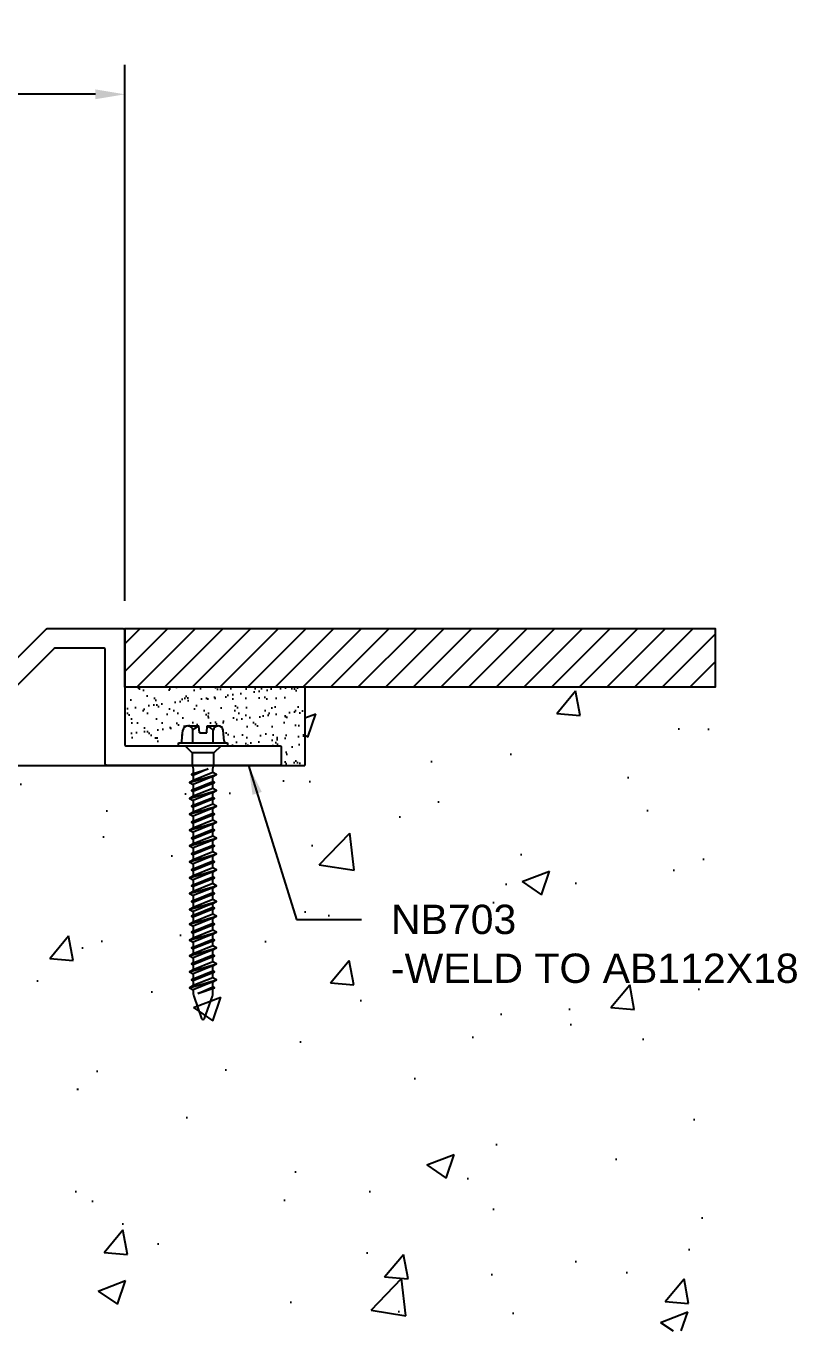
# Model space of a CAD drawing. Header units: inches. Extents: x -15.4 to 62.1, y -2.7 to 8.4.
# Drawn here: x 8.97 to 13.89, y -1.29 to 7.06 of the extents above; entities that cross this region are included whole.
import ezdxf

# ---------------------------------------------------------------- set-up
doc = ezdxf.new("R2010")
doc.units = ezdxf.units.IN
doc.header["$MEASUREMENT"] = 0
for name, color, linetype in [('Anchors', 4, 'Continuous'), ('Conditions', 1, 'Continuous'), ('Dimensions', 3, 'Continuous'), ('Text', 2, 'Continuous')]:
    doc.layers.add(name, color=color, linetype=linetype)
doc.styles.add('Arial', font='arial.ttf')
doc.dimstyles.new('Arial', dxfattribs={"dimtxt": 0.1875, "dimasz": 0.1875, "dimexe": 0.1875, "dimexo": 0.1875, "dimgap": 0.1875, "dimtad": 0, "dimtih": 1, "dimtoh": 1, "dimdec": 4, "dimzin": 0, "dimdsep": 46, "dimlunit": 4, "dimtxsty": 'Arial', "dimcen": 0.1875, "dimadec": 0, "dimazin": 0, "dimtfac": 1, "dimtdec": 4, "dimtofl": 0, "dimtmove": 0, "dimatfit": 3, "dimfxl": 0, "dimfrac": 2, "dimtolj": 1, "dimtzin": 0, "dimarcsym": 0})

# ---------------------------------------------------------------- blocks, each defined once
blk = doc.blocks.new('*D4')
at = {"layer": 'Defpoints', "color": 0}
for p in [(9.5997, 6.6242), (-9.5997, 3.1968), (9.5997, 3.1968)]:
    blk.add_point(p, dxfattribs=at)
at = {"layer": 'Dimensions', "color": 0, "lineweight": -2}
for p, q in [((-9.5997, 3.3843), (-9.5997, 6.8117)), ((9.5997, 3.3843), (9.5997, 6.8117)), ((-9.4122, 6.6242), (-0.7192, 6.6242)), ((9.4122, 6.6242), (0.7192, 6.6242))]:
    blk.add_line(p, q, dxfattribs=at)
at = {"layer": 'Dimensions', "color": 0}
for points in [[(-9.4122, 6.6554), (-9.4122, 6.5929), (-9.5997, 6.6242)], [(9.4122, 6.6554), (9.4122, 6.5929), (9.5997, 6.6242)]]:
    blk.add_solid(points, dxfattribs=at)
at = {"layer": 'Dimensions', "color": 0, "insert": (0, 6.6242), "char_height": 0.1875, "attachment_point": 5, "style": 'Arial'}
blk.add_mtext('\\A1;1\'-7 3/16"\\P [488mm]', dxfattribs=at)
blk = doc.blocks.new('TH316134')
for p, q in [((-0.1352, 0.029), (-0.129, 0.1001)), ((-0.0967, 0.1275), (-0.0272, 0.1275)), ((-0.0645, 0.0188), (-0.0645, 0.1001)), ((-0.0232, 0.0825), (-0.0272, 0.1275)), ((0.0233, 0.0825), (0.0272, 0.1275)), ((0.0272, 0.1275), (0.0967, 0.1275)), ((0.0645, 0.0188), (0.0645, 0.1001)), ((0.1352, 0.029), (0.129, 0.1001)), ((-0.1568, 0.0188), (0.1568, 0.0188)), ((-0.1568, 0), (-0.1568, 0.0188)), ((-0.1568, 0), (0.1568, 0)), ((-0.1148, 0), (-0.0697, -0.045)), ((-0.0232, 0.0825), (0.0233, 0.0825)), ((0.1148, 0), (0.0698, -0.045)), ((0.1568, 0.0188), (0.1568, 0)), ((-0.0737, -0.1836), (0.0321, -0.1471)), ((0.0321, -0.1471), (-0.0623, -0.1898)), ((-0.0623, -0.1774), (0.0321, -0.1471)), ((-0.0862, -0.2344), (0.0863, -0.1836)), ((-0.0737, -0.2852), (0.0737, -0.2344)), ((0.0623, -0.1707), (-0.0623, -0.2215)), ((0.0623, -0.1965), (-0.0623, -0.2473)), ((-0.0623, -0.279), (0.0623, -0.2282)), ((0.0623, -0.2405), (-0.0623, -0.2913)), ((-0.0862, -0.3359), (0.0863, -0.2852)), ((0.0623, -0.2722), (-0.0623, -0.323)), ((0.0623, -0.2981), (-0.0623, -0.3489)), ((-0.0623, -0.3806), (0.0623, -0.3298)), ((-0.0862, -0.4375), (0.0863, -0.3867)), ((-0.0737, -0.3867), (0.0737, -0.3359)), ((0.0623, -0.3421), (-0.0623, -0.3929)), ((0.0623, -0.3738), (-0.0623, -0.4246)), ((0.0623, -0.3996), (-0.0623, -0.4504)), ((-0.0862, -0.5391), (0.0863, -0.4883)), ((-0.0737, -0.4883), (0.0737, -0.4375)), ((-0.0623, -0.4821), (0.0623, -0.4313)), ((0.0623, -0.4437), (-0.0623, -0.4944)), ((0.0623, -0.4754), (-0.0623, -0.5261)), ((-0.0737, -0.5898), (0.0737, -0.5391)), ((0.0623, -0.5012), (-0.0623, -0.552)), ((-0.0623, -0.5837), (0.0623, -0.5329)), ((0.0623, -0.5452), (-0.0623, -0.596)), ((0.0623, -0.5769), (-0.0623, -0.6277)), ((-0.0862, -0.6406), (0.0863, -0.5898)), ((-0.0737, -0.6914), (0.0737, -0.6406)), ((0.0623, -0.6028), (-0.0623, -0.6535)), ((-0.0623, -0.6852), (0.0623, -0.6345)), ((0.0623, -0.6468), (-0.0623, -0.6976)), ((-0.0862, -0.7422), (0.0863, -0.6914)), ((-0.0737, -0.793), (0.0737, -0.7422)), ((0.0623, -0.6785), (-0.0623, -0.7293)), ((0.0623, -0.7043), (-0.0623, -0.7551)), ((-0.0623, -0.7868), (0.0623, -0.736)), ((0.0623, -0.7484), (-0.0623, -0.7991)), ((-0.0862, -0.8437), (0.0863, -0.793)), ((0.0623, -0.78), (-0.0623, -0.8308)), ((0.0623, -0.8059), (-0.0623, -0.8567)), ((-0.0862, -0.9453), (0.0863, -0.8945)), ((-0.0737, -0.8945), (0.0737, -0.8437)), ((-0.0623, -0.8884), (0.0623, -0.8376)), ((0.0623, -0.8499), (-0.0623, -0.9007)), ((0.0623, -0.8816), (-0.0623, -0.9324)), ((0.0623, -0.9075), (-0.0623, -0.9582)), ((-0.0862, -1.0469), (0.0863, -0.9961)), ((-0.0737, -0.9961), (0.0737, -0.9453)), ((-0.0623, -0.9899), (0.0623, -0.9391)), ((0.0623, -0.9515), (-0.0623, -1.0023)), ((0.0623, -0.9832), (-0.0623, -1.034)), ((-0.0737, -1.0898), (0.0737, -1.0391)), ((0.0623, -1.009), (-0.0623, -1.0598)), ((-0.0623, -1.0837), (0.0623, -1.0329)), ((0.0623, -1.0452), (-0.0623, -1.096)), ((0.0623, -1.0769), (-0.0623, -1.1277)), ((-0.0862, -1.1406), (0.0863, -1.0898)), ((-0.0737, -1.1914), (0.0737, -1.1406)), ((0.0623, -1.1028), (-0.0623, -1.1535)), ((-0.0623, -1.1852), (0.0623, -1.1345)), ((0.0623, -1.1468), (-0.0623, -1.1976)), ((-0.0862, -1.2422), (0.0863, -1.1914)), ((-0.0737, -1.293), (0.0737, -1.2422)), ((0.0623, -1.1785), (-0.0623, -1.2293)), ((0.0623, -1.2043), (-0.0623, -1.2551)), ((-0.0623, -1.2868), (0.0623, -1.236)), ((0.0623, -1.2484), (-0.0623, -1.2991)), ((-0.0862, -1.3437), (0.0863, -1.293)), ((0.0623, -1.28), (-0.0623, -1.3308)), ((0.0623, -1.3059), (-0.0623, -1.3567)), ((-0.0862, -1.4453), (0.0863, -1.3945)), ((-0.0737, -1.3945), (0.0737, -1.3437)), ((-0.0623, -1.3884), (0.0623, -1.3376)), ((0.0623, -1.3499), (-0.0623, -1.4007)), ((0.0623, -1.3816), (-0.0623, -1.4324)), ((0.0623, -1.4075), (-0.0623, -1.4582)), ((-0.0862, -1.5469), (0.0863, -1.4961)), ((-0.0737, -1.4961), (0.0737, -1.4453)), ((-0.0623, -1.4899), (0.0623, -1.4391)), ((0.0623, -1.4515), (-0.0623, -1.5023)), ((0.0623, -1.4832), (-0.0623, -1.534)), ((0.0623, -1.509), (-0.0623, -1.5598)), ((-0.0335, -1.5838), (0.0623, -1.5407)), ((-0.0335, -1.5838), (0.0737, -1.5469)), ((0.0623, -1.553), (-0.0335, -1.5838))]:
    blk.add_line(p, q)
blk.add_lwpolyline([(0.0698, -0.045), (-0.0697, -0.045), (-0.0697, -0.1121, 0.052126), (-0.0687, -0.1217), (-0.0633, -0.1477, -0.052126), (-0.0623, -0.1573), (-0.0623, -0.1774), (-0.0737, -0.1836), (-0.0623, -0.1898), (-0.0623, -0.2215), (-0.0862, -0.2344), (-0.0623, -0.2473), (-0.0623, -0.279), (-0.0737, -0.2852), (-0.0623, -0.2913), (-0.0623, -0.323), (-0.0862, -0.3359), (-0.0623, -0.3489), (-0.0623, -0.3806), (-0.0737, -0.3867), (-0.0623, -0.3929), (-0.0623, -0.4246), (-0.0862, -0.4375), (-0.0623, -0.4504), (-0.0623, -0.4821), (-0.0737, -0.4883), (-0.0623, -0.4944), (-0.0623, -0.5261), (-0.0862, -0.5391), (-0.0623, -0.552), (-0.0623, -0.5837), (-0.0737, -0.5898), (-0.0623, -0.596), (-0.0623, -0.6277), (-0.0862, -0.6406), (-0.0623, -0.6535), (-0.0623, -0.6852), (-0.0737, -0.6914), (-0.0623, -0.6976), (-0.0623, -0.7293), (-0.0862, -0.7422), (-0.0623, -0.7551), (-0.0623, -0.7868), (-0.0737, -0.793), (-0.0623, -0.7991), (-0.0623, -0.8308), (-0.0862, -0.8437), (-0.0623, -0.8567), (-0.0623, -0.8884), (-0.0737, -0.8945), (-0.0623, -0.9007), (-0.0623, -0.9324), (-0.0862, -0.9453), (-0.0623, -0.9582), (-0.0623, -0.9899), (-0.0737, -0.9961), (-0.0623, -1.0023), (-0.0623, -1.034), (-0.0862, -1.0469), (-0.0623, -1.0598), (-0.0623, -1.0837), (-0.0737, -1.0898), (-0.0623, -1.096), (-0.0623, -1.1277), (-0.0862, -1.1406), (-0.0623, -1.1535), (-0.0623, -1.1852), (-0.0737, -1.1914), (-0.0623, -1.1976), (-0.0623, -1.2293), (-0.0862, -1.2422), (-0.0623, -1.2551), (-0.0623, -1.2868), (-0.0737, -1.293), (-0.0623, -1.2991), (-0.0623, -1.3308), (-0.0862, -1.3437), (-0.0623, -1.3567), (-0.0623, -1.3884), (-0.0737, -1.3945), (-0.0623, -1.4007), (-0.0623, -1.4324), (-0.0862, -1.4453), (-0.0623, -1.4582), (-0.0623, -1.4899), (-0.0737, -1.4961), (-0.0623, -1.5023), (-0.0623, -1.534), (-0.0862, -1.5469), (-0.0623, -1.5598), (-0.0623, -1.5857, 0.084437), (-0.0596, -1.601), (-0.0096, -1.7438, 0.648167), (0.0096, -1.7438), (0.0596, -1.601, 0.084437), (0.0623, -1.5857), (0.0623, -1.553), (0.0737, -1.5469), (0.0623, -1.5407), (0.0623, -1.509), (0.0863, -1.4961), (0.0623, -1.4832), (0.0623, -1.4515), (0.0737, -1.4453), (0.0623, -1.4391), (0.0623, -1.4075), (0.0863, -1.3945), (0.0623, -1.3816), (0.0623, -1.3499), (0.0737, -1.3437), (0.0623, -1.3376), (0.0623, -1.3059), (0.0863, -1.293), (0.0623, -1.28), (0.0623, -1.2484), (0.0737, -1.2422), (0.0623, -1.236), (0.0623, -1.2043), (0.0863, -1.1914), (0.0623, -1.1785), (0.0623, -1.1468), (0.0737, -1.1406), (0.0623, -1.1345), (0.0623, -1.1028), (0.0863, -1.0898), (0.0623, -1.0769), (0.0623, -1.0452), (0.0737, -1.0391), (0.0623, -1.0329), (0.0623, -1.009), (0.0863, -0.9961), (0.0623, -0.9832), (0.0623, -0.9515), (0.0737, -0.9453), (0.0623, -0.9391), (0.0623, -0.9075), (0.0863, -0.8945), (0.0623, -0.8816), (0.0623, -0.8499), (0.0737, -0.8437), (0.0623, -0.8376), (0.0623, -0.8059), (0.0863, -0.793), (0.0623, -0.78), (0.0623, -0.7484), (0.0737, -0.7422), (0.0623, -0.736), (0.0623, -0.7043), (0.0863, -0.6914), (0.0623, -0.6785), (0.0623, -0.6468), (0.0737, -0.6406), (0.0623, -0.6345), (0.0623, -0.6028), (0.0863, -0.5898), (0.0623, -0.5769), (0.0623, -0.5452), (0.0737, -0.5391), (0.0623, -0.5329), (0.0623, -0.5012), (0.0863, -0.4883), (0.0623, -0.4754), (0.0623, -0.4437), (0.0737, -0.4375), (0.0623, -0.4313), (0.0623, -0.3996), (0.0863, -0.3867), (0.0623, -0.3738), (0.0623, -0.3421), (0.0737, -0.3359), (0.0623, -0.3298), (0.0623, -0.2981), (0.0863, -0.2852), (0.0623, -0.2722), (0.0623, -0.2405), (0.0737, -0.2344), (0.0623, -0.2282), (0.0623, -0.1965), (0.0863, -0.1836), (0.0623, -0.1707), (0.0623, -0.1573, -0.052126), (0.0633, -0.1477), (0.0687, -0.1217, 0.052126), (0.0698, -0.1121)], format="xyb", close=True)
for centre, radius, start, end in [((-0.0967, 0.0948), 0.0327, 9.28497, 170.71503), ((0, 0.0379), 0.0896, 107.42152, 136.04074), ((0, 0.0379), 0.0896, 43.95926, 72.57848), ((0.0967, 0.0948), 0.0327, 9.28497, 170.71503), ((-0.1464, 0.03), 0.0112, 270, 355), ((0.1464, 0.03), 0.0112, 185, 270)]:
    blk.add_arc(centre, radius, start, end)
blk = doc.blocks.new('NB703')
at = {"linetype": 'Continuous', "flags": 128}
blk.add_lwpolyline([(-0.5525, 0), (0.5525, 0, 0.414214), (0.5625, 0.01), (0.5625, 0.74, -0.414214), (0.5725, 0.75), (0.8816, 0.75, -0.198912), (0.8887, 0.7471), (1.5553, 0.0804, -0.065543), (1.5569, 0.0784), (1.5992, 0.005, 0.267949), (1.6079, 0), (2.6859, 0, 0.198912), (2.6929, 0.0029), (2.78, 0.09), (2.78, 0.115, 0.414214), (2.77, 0.125), (1.6801, 0.125, -0.267949), (1.6714, 0.13), (1.6569, 0.1551, 0.065543), (1.6553, 0.1572), (0.9404, 0.8721, 0.198912), (0.9334, 0.875), (0.4475, 0.875, 0.414214), (0.4375, 0.865), (0.4375, 0.135, -0.414214), (0.4275, 0.125), (-0.5525, 0.125, 0.414214), (-0.5625, 0.115), (-0.5625, 0.01, 0.414214)], format="xyb", close=True, dxfattribs=at)

msp = doc.modelspace()

# ---------------------------------------------------------------- hatches: boundary and pattern name
at = {"layer": 'Conditions'}
h = msp.add_hatch(dxfattribs=at)
h.set_pattern_fill('ANSI31', color=256, style=0)
h.set_pattern_definition([(45, (-2.52531, -4e-16), (-0.0883883, 0.0883883), [])])
h.paths.add_polyline_path([(13.37289, 2.83175), (13.37289, 3.20675), (9.59969, 3.20675), (9.59969, 2.83175)])
h = msp.add_hatch(dxfattribs=at)
h.set_pattern_fill('AR-CONC', color=256, scale=0.25, style=0)
h.set_pattern_definition([(50, (0.5, 0), (1.79315, -0.15688), [0.1875, -2.0625]), (355, (0.5, 0), (-0.34688, 1.88048), [0.15, -1.65]), (100.451, (0.6494, -0.013), (1.44627, 1.7236), [0.15935, -1.75286]), (46.184, (0.5, 0.5), (2.6681, -0.4138), [0.28125, -3.09375]), (96.636, (0.7223, 0.4655), (2.33666, 2.4353), [0.23903, -2.6293]), (351.184, (0.5, 0.5), (2.33665, 2.4353), [0.225, -2.475]), (21, (0.75, 0.375), (1.49227, -1.00655), [0.1875, -2.0625]), (326, (0.75, 0.375), (0.6083, 1.81288), [0.15, -1.65]), (71.451, (0.8744, 0.2911), (2.10056, 0.80633), [0.15935, -1.75286]), (37.5, (0.5, 0), (0.0304, 0.832235), [0, -1.63, 0, -1.675, 0, -1.65625]), (7.5, (0.5, 0), (0.657674, 0.98603), [0, -0.955, 0, -1.5925, 0, -0.63125]), (327.5, (-0.0575, 0), (1.334556, -0.056387), [0, -0.625, 0, -1.95, 0, -2.5875]), (317.5, (-0.3075, 0), (1.45797, 0.25026), [0, -0.8125, 0, -1.295, 0, -1.8375])])
h.paths.add_polyline_path([(13.37289, 2.83175), (10.74969, 2.83175), (10.74969, 2.33175), (6.89706, 2.33175), (6.88191, 2.31575), (6.88191, 2.2438), (6.87542, 2.21307, 0.0521265), (6.87441, 2.20346), (6.87441, 2.19009), (6.89841, 2.17716), (6.87441, 2.16424), (6.87441, 2.13254), (6.88585, 2.12638), (6.87441, 2.12022), (6.87441, 2.08852), (6.89841, 2.0756), (6.87441, 2.06267), (6.87441, 2.03098), (6.88585, 2.02482), (6.87441, 2.01865), (6.87441, 1.98696), (6.89841, 1.97404), (6.87441, 1.96111), (6.87441, 1.92942), (6.88585, 1.92325), (6.87441, 1.91709), (6.87441, 1.8854), (6.89841, 1.87247), (6.87441, 1.85955), (6.87441, 1.82786), (6.88585, 1.82169), (6.87441, 1.81553), (6.87441, 1.78384), (6.89841, 1.77091), (6.87441, 1.75799), (6.87441, 1.72629), (6.88585, 1.72013), (6.87441, 1.71397), (6.87441, 1.68227), (6.89841, 1.66935), (6.87441, 1.65642), (6.87441, 1.62473), (6.88585, 1.61857), (6.87441, 1.6124), (6.87441, 1.58071), (6.89841, 1.56779), (6.87441, 1.55486), (6.87441, 1.52317), (6.88585, 1.517), (6.87441, 1.51084), (6.87441, 1.47915), (6.89841, 1.46622), (6.87441, 1.4533), (6.87441, 1.42161), (6.88585, 1.41544), (6.87441, 1.40928), (6.87441, 1.37759), (6.89841, 1.36466), (6.87441, 1.35174), (6.87441, 1.31373), (6.88585, 1.30756), (6.87441, 1.3014), (6.87441, 1.26971), (6.89841, 1.25678), (6.87441, 1.24386), (6.87441, 1.2036), (6.88585, 1.19743), (6.87441, 1.19127), (6.87441, 1.15958), (6.89841, 1.14665), (6.87441, 1.13373), (6.87441, 1.09797), (6.88585, 1.0918), (6.87441, 1.08564), (6.87441, 1.05395), (6.89841, 1.04102), (6.87441, 1.0281), (6.87441, 0.9957), (6.88585, 0.98954), (6.87441, 0.98338), (6.87441, 0.95168), (6.89841, 0.93876), (6.87441, 0.92583), (6.87441, 0.89344), (6.88585, 0.88728), (6.87441, 0.88112), (6.87441, 0.84942), (6.89841, 0.8365), (6.87441, 0.82357), (6.87441, 0.79188), (6.88585, 0.78572), (6.87441, 0.77955), (6.87441, 0.77604, -0.084437), (6.8718, 0.76066), (6.82238, 0.61961, -0.7741233), (6.80194, 0.61961), (6.75253, 0.76066, -0.0665467), (6.75003, 0.77273), (6.72591, 0.78572), (6.75002, 0.7987), (6.75002, 0.83028), (6.73847, 0.8365), (6.75002, 0.84271), (6.75001, 0.875), (6.72591, 0.88798), (6.75001, 0.90095), (6.75001, 0.93255), (6.73847, 0.93876), (6.75001, 0.94497), (6.75, 0.97727), (6.72591, 0.99024), (6.75, 1.00321), (6.75, 1.03481), (6.73847, 1.04102), (6.75, 1.04723), (6.75, 1.0829), (6.72591, 1.09587), (6.74999, 1.10884), (6.74999, 1.14045), (6.73847, 1.14665), (6.74999, 1.15286), (6.74999, 1.19304), (6.72591, 1.206), (6.74999, 1.21896), (6.74998, 1.25058), (6.73847, 1.25678), (6.74998, 1.26298), (6.74998, 1.30092), (6.72591, 1.31388), (6.74998, 1.32684), (6.74998, 1.35847), (6.73847, 1.36466), (6.74997, 1.37085), (6.74997, 1.40249), (6.72591, 1.41544), (6.74997, 1.4284), (6.74997, 1.46003), (6.73847, 1.46622), (6.74997, 1.47241), (6.74996, 1.50405), (6.72591, 1.517), (6.74996, 1.52996), (6.74996, 1.5616), (6.73847, 1.56779), (6.74996, 1.57397), (6.74996, 1.60562), (6.72591, 1.61857), (6.74995, 1.63151), (6.74995, 1.66317), (6.73847, 1.66935), (6.74995, 1.67553), (6.74995, 1.70719), (6.72591, 1.72013), (6.74995, 1.73307), (6.74994, 1.76474), (6.73847, 1.77091), (6.74994, 1.77709), (6.74994, 1.80875), (6.72591, 1.82169), (6.74994, 1.83463), (6.74994, 1.8663), (6.73847, 1.87247), (6.74994, 1.87865), (6.74993, 1.91032), (6.72591, 1.92325), (6.74993, 1.93619), (6.74993, 1.96787), (6.73847, 1.97404), (6.74993, 1.9802), (6.74993, 2.01189), (6.72591, 2.02482), (6.74992, 2.03775), (6.74992, 2.06944), (6.73847, 2.0756), (6.74992, 2.08176), (6.74992, 2.11345), (6.72591, 2.12638), (6.74992, 2.1393), (6.74991, 2.171), (6.73847, 2.17716), (6.74991, 2.18332), (6.74991, 2.20346, 0.0521265), (6.74891, 2.21307), (6.74241, 2.2438), (6.74241, 2.31575), (6.72726, 2.33175), (5.42425, 2.33175), (5.40911, 2.31575), (5.40911, 2.2438), (5.40261, 2.21307, 0.0521265), (5.40161, 2.20346), (5.40161, 2.19009), (5.42561, 2.17716), (5.40161, 2.16424), (5.40161, 2.13254), (5.41305, 2.12638), (5.40161, 2.12022), (5.40161, 2.08852), (5.42561, 2.0756), (5.40161, 2.06267), (5.40161, 2.03098), (5.41305, 2.02482), (5.40161, 2.01865), (5.40161, 1.98696), (5.42561, 1.97404), (5.40161, 1.96111), (5.40161, 1.92942), (5.41305, 1.92325), (5.40161, 1.91709), (5.40161, 1.8854), (5.42561, 1.87247), (5.40161, 1.85955), (5.40161, 1.82786), (5.41305, 1.82169), (5.40161, 1.81553), (5.40161, 1.78384), (5.42561, 1.77091), (5.40161, 1.75799), (5.40161, 1.72629), (5.41305, 1.72013), (5.40161, 1.71397), (5.40161, 1.68227), (5.42561, 1.66935), (5.40161, 1.65642), (5.40161, 1.62473), (5.41305, 1.61857), (5.40161, 1.6124), (5.40161, 1.58071), (5.42561, 1.56779), (5.40161, 1.55486), (5.40161, 1.52317), (5.41305, 1.517), (5.40161, 1.51084), (5.40161, 1.47915), (5.42561, 1.46622), (5.40161, 1.4533), (5.40161, 1.42161), (5.41305, 1.41544), (5.40161, 1.40928), (5.40161, 1.37759), (5.42561, 1.36466), (5.40161, 1.35174), (5.40161, 1.31373), (5.41305, 1.30756), (5.40161, 1.3014), (5.40161, 1.26971), (5.42561, 1.25678), (5.40161, 1.24386), (5.40161, 1.2036), (5.41305, 1.19743), (5.40161, 1.19127), (5.40161, 1.15958), (5.42561, 1.14665), (5.40161, 1.13373), (5.40161, 1.09797), (5.41305, 1.0918), (5.40161, 1.08564), (5.40161, 1.05395), (5.42561, 1.04102), (5.40161, 1.0281), (5.40161, 0.9957), (5.41305, 0.98954), (5.40161, 0.98338), (5.40161, 0.95168), (5.42561, 0.93876), (5.40161, 0.92583), (5.40161, 0.89344), (5.41305, 0.88728), (5.40161, 0.88112), (5.40161, 0.84942), (5.42561, 0.8365), (5.40161, 0.82357), (5.40161, 0.79188), (5.41305, 0.78572), (5.40161, 0.77955), (5.40161, 0.77604, -0.084437), (5.39899, 0.76066), (5.34958, 0.61961, -0.7741233), (5.32913, 0.61961), (5.27972, 0.76066, -0.0665467), (5.27722, 0.77273), (5.25311, 0.78572), (5.27722, 0.7987), (5.27721, 0.83028), (5.26566, 0.8365), (5.27721, 0.84271), (5.27721, 0.875), (5.25311, 0.88798), (5.27721, 0.90095), (5.2772, 0.93255), (5.26566, 0.93876), (5.2772, 0.94497), (5.2772, 0.97727), (5.25311, 0.99024), (5.2772, 1.00321), (5.2772, 1.03481), (5.26566, 1.04102), (5.2772, 1.04723), (5.27719, 1.0829), (5.25311, 1.09587), (5.27719, 1.10884), (5.27719, 1.14045), (5.26566, 1.14665), (5.27719, 1.15286), (5.27718, 1.19304), (5.25311, 1.206), (5.27718, 1.21896), (5.27718, 1.25058), (5.26566, 1.25678), (5.27718, 1.26298), (5.27718, 1.30092), (5.25311, 1.31388), (5.27717, 1.32684), (5.27717, 1.35847), (5.26566, 1.36466), (5.27717, 1.37085), (5.27717, 1.40249), (5.25311, 1.41544), (5.27717, 1.4284), (5.27716, 1.46003), (5.26566, 1.46622), (5.27716, 1.47241), (5.27716, 1.50405), (5.25311, 1.517), (5.27716, 1.52996), (5.27716, 1.5616), (5.26566, 1.56779), (5.27716, 1.57397), (5.27715, 1.60562), (5.25311, 1.61857), (5.27715, 1.63151), (5.27715, 1.66317), (5.26566, 1.66935), (5.27715, 1.67553), (5.27715, 1.70719), (5.25311, 1.72013), (5.27714, 1.73307), (5.27714, 1.76474), (5.26566, 1.77091), (5.27714, 1.77709), (5.27714, 1.80875), (5.25311, 1.82169), (5.27714, 1.83463), (5.27713, 1.8663), (5.26566, 1.87247), (5.27713, 1.87865), (5.27713, 1.91032), (5.25311, 1.92325), (5.27713, 1.93619), (5.27713, 1.96787), (5.26566, 1.97404), (5.27712, 1.9802), (5.27712, 2.01189), (5.25311, 2.02482), (5.27712, 2.03775), (5.27712, 2.06944), (5.26566, 2.0756), (5.27712, 2.08176), (5.27711, 2.11345), (5.25311, 2.12638), (5.27711, 2.1393), (5.27711, 2.171), (5.26566, 2.17716), (5.27711, 2.18332), (5.27711, 2.20346, 0.0521265), (5.2761, 2.21307), (5.26961, 2.2438), (5.26961, 2.31575), (5.25446, 2.33175), (4.51, 2.33175, 0.4142136), (4.5, 2.32176), (4.5, -1.28557), (13.37289, -1.28557)])
h.paths.add_polyline_path([(6.92529, 0.21941), (10.10486, 0.21941), (10.10486, -0.06849), (6.92529, -0.06849)], flags=24)
h.paths.add_polyline_path([(5.23229, -0.07788), (6.26699, -0.07788), (6.26699, -0.36553), (5.23229, -0.36553)], flags=24)
h.paths.add_polyline_path([(11.25372, 1.48734), (12.11653, 1.48734), (12.11653, 1.20199), (11.25372, 1.20199)], flags=24)
h = msp.add_hatch(dxfattribs=at)
h.set_pattern_fill('AR-SAND', color=256, scale=0.0625, style=0)
h.set_pattern_definition([(37.5, (-1.02531, -4e-16), (-0.0039371, 0.1204265), [0, -0.095, 0, -0.10625, 0, -0.1015625]), (7.5, (-1.0253, -4e-16), (0.110611, 0.1763841), [0, -0.05125, 0, -0.085625, 0, -0.0328125]), (327.5, (-1.10218, -4e-16), (0.1946339, 0.0003537), [0, -0.03125, 0, -0.1125, 0, -0.146875]), (317.5, (-1.10218, -4e-16), (0.187883, 0.0548547), [0, -0.015625, 0, -0.07375, 0, -0.084375])])
h.paths.add_polyline_path([(9.59969, 2.83175), (9.59969, 2.46675, 0.4142136), (9.60969, 2.45675), (9.94294, 2.45675), (9.94294, 2.4755), (9.95327, 2.4755, 0.3888787), (9.96447, 2.48577), (9.97069, 2.55685, -0.3675075), (10.00294, 2.58425), (10.07251, 2.58425), (10.07644, 2.53925), (10.12294, 2.53925), (10.12688, 2.58425), (10.19644, 2.58425, -0.3675075), (10.22869, 2.55685), (10.23491, 2.48577, 0.3888787), (10.24612, 2.4755), (10.25644, 2.4755), (10.25644, 2.45675), (10.58969, 2.45675, -0.4142136), (10.59969, 2.44675), (10.59969, 2.34175, -0.4142136), (10.58969, 2.33175), (10.74969, 2.33175), (10.74969, 2.83175)])

# ---------------------------------------------------------------- linework, layer by layer
for p in [(10.74969, 2.83175), (4, 2.33175)]:
    msp.add_line(p, (10.74969, 2.33175), dxfattribs=at)
msp.add_lwpolyline([(9.59969, 2.83175), (9.59969, 3.20675), (13.37289, 3.20675), (13.37289, 2.83175)], close=True, dxfattribs=at)

# ---------------------------------------------------------------- block references
at = {"xscale": -1}
msp.add_blockref('NB703', (10.03719, 2.33175), dxfattribs=at)
at = {"layer": 'Anchors'}
msp.add_blockref('TH316134', (10.09969, 2.45675), dxfattribs=at)

# ---------------------------------------------------------------- texts
at = {"layer": 'Text', "insert": (11.3006, 1.44046), "char_height": 0.1875, "attachment_point": 1, "style": 'Arial'}
msp.add_mtext('NB703\\P-WELD TO AB112X18', dxfattribs=at)

# ---------------------------------------------------------------- dimensions: what is measured, and where the dimension line sits
at = {"layer": 'Dimensions'}
dim = msp.add_linear_dim(base=(9.59969, 6.62416), p1=(-9.59969, 3.19675), p2=(9.59969, 3.19675), dimstyle='Arial', override={"dimpost": '\\X'}, dxfattribs=at)
dim.commit()
dim.dimension.update_dxf_attribs({"geometry": '*D4', "text_midpoint": (0, 6.62416), "dimtype": 160})

# ---------------------------------------------------------------- leaders
at = {"layer": 'Text', "annotation_type": 0, "has_hookline": 1, "hookline_direction": 0, "text_width": 2.58599}
msp.add_leader([(10.38932, 2.33175), (10.69717, 1.34671), (11.1131, 1.34671)], dimstyle='Arial', override={"dimgap": 0.1875, "dimtad": 0}, dxfattribs=at)

doc.saveas('drawing.dxf')
